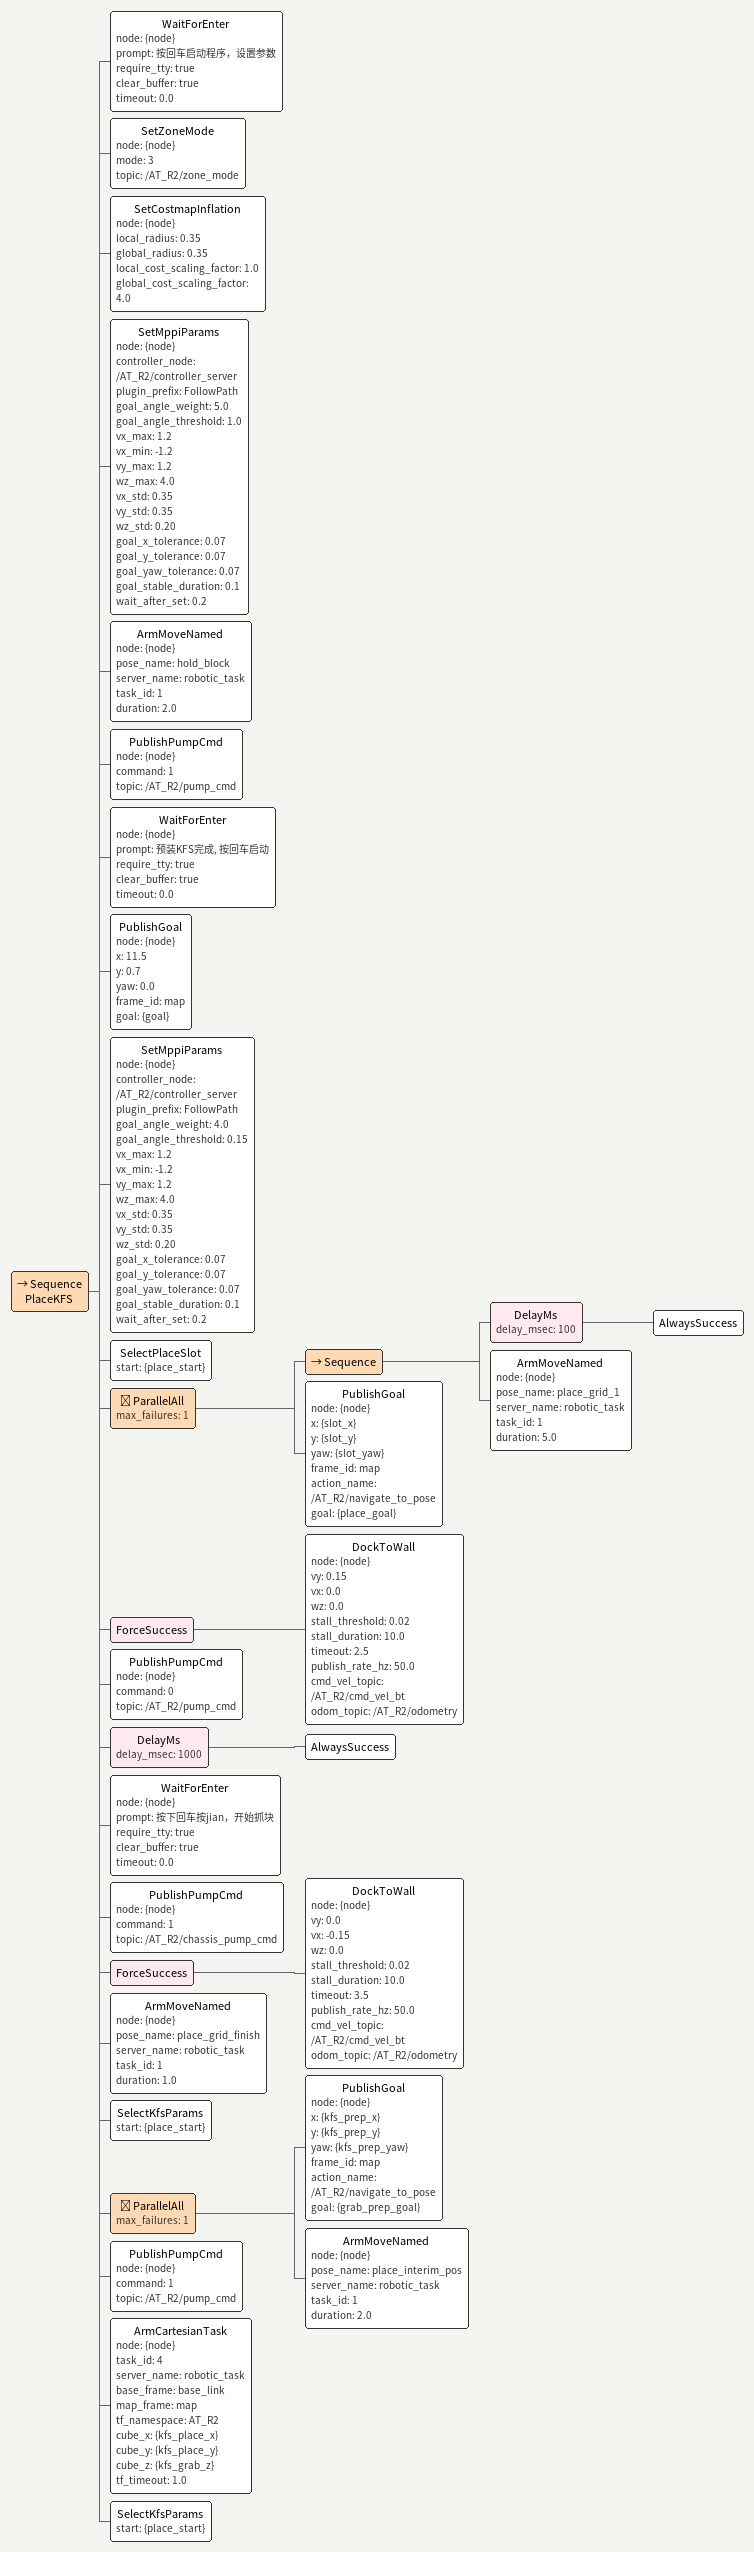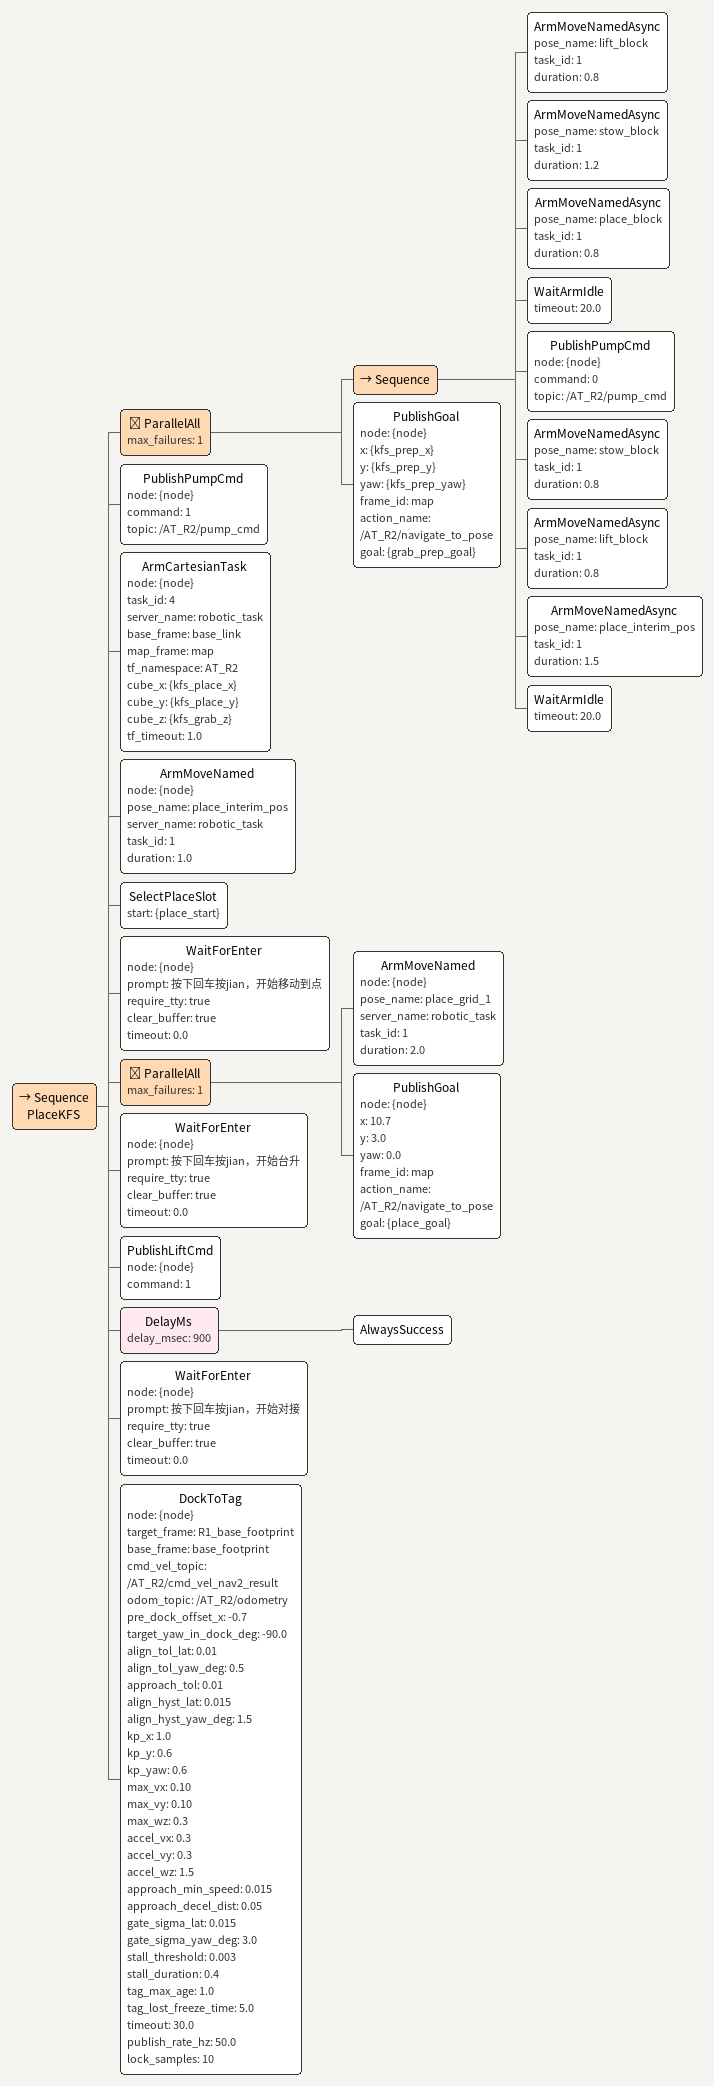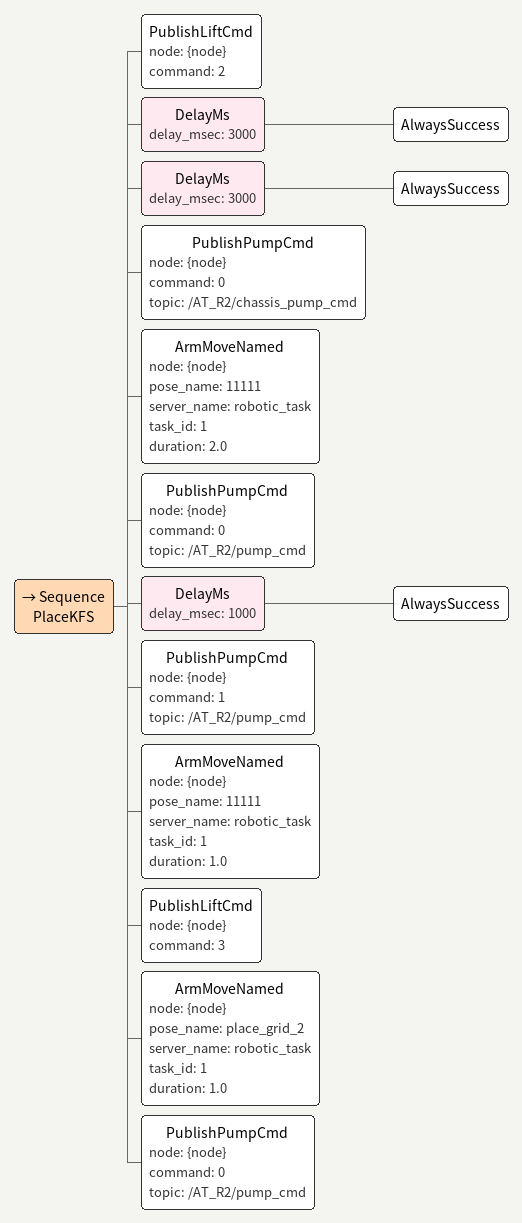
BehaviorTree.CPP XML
<Sequence name="PlaceKFS">
<WaitForEnter node="{node}" prompt="按回车启动程序，设置参数" require_tty="true" clear_buffer="true" timeout="0.0"/>
<SetZoneMode node="{node}" mode="3" topic="/AT_R2/zone_mode"/>

<SetCostmapInflation node="{node}" local_radius="0.35" global_radius="0.35" local_cost_scaling_factor="1.0" global_cost_scaling_factor="4.0"/>

<SetMppiParams node="{node}" controller_node="/AT_R2/controller_server" plugin_prefix="FollowPath" goal_angle_weight="5.0" goal_angle_threshold="1.0                   " vx_max="1.2" vx_min="-1.2" vy_max="1.2" wz_max="4.0" vx_std="0.35" vy_std="0.35" wz_std="0.20" goal_x_tolerance="0.07" goal_y_tolerance="0.07" goal_yaw_tolerance="0.07" goal_stable_duration="0.1" wait_after_set="0.2"/>
  <!-- ===== A 段: 预装 ===== -->
  <ArmMoveNamed node="{node}" pose_name="hold_block" server_name="robotic_task" task_id="1" duration="2.0"/>
  <PublishPumpCmd node="{node}" command="1" topic="/AT_R2/pump_cmd"/>

  <WaitForEnter node="{node}" prompt="预装KFS完成, 按回车启动" require_tty="true" clear_buffer="true" timeout="0.0"/>

  <PublishGoal node="{node}" x="11.5" y="0.7" yaw="0.0" frame_id="map" goal="{goal}"/>
  <SetMppiParams node="{node}" controller_node="/AT_R2/controller_server" plugin_prefix="FollowPath" goal_angle_weight="4.0" goal_angle_threshold="0.15" vx_max="1.2" vx_min="-1.2" vy_max="1.2" wz_max="4.0" vx_std="0.35" vy_std="0.35" wz_std="0.20" goal_x_tolerance="0.07" goal_y_tolerance="0.07" goal_yaw_tolerance="0.07" goal_stable_duration="0.1" wait_after_set="0.2"/>
  <!-- ===== B 段 (第 1 次): 放预装那个 KFS 到 slot_1 ===== -->
  <SelectPlaceSlot start="{place_start}"/>

  <!-- 1+2. 机械臂摆放置姿态 与 导航到预备点 并行 -->
  <ParallelAll max_failures="1">
    <Sequence>
      <DelayMs delay_msec="100">
        <AlwaysSuccess/>
      </DelayMs>
      <ArmMoveNamed node="{node}" pose_name="place_grid_1" server_name="robotic_task" task_id="1" duration="5.0"/>
    </Sequence>
    <PublishGoal node="{node}" x="{slot_x}" y="{slot_y}" yaw="{slot_yaw}" frame_id="map" action_name="/AT_R2/navigate_to_pose" goal="{place_goal}"/>
  </ParallelAll>
  <ForceSuccess>
    <DockToWall node="{node}" vy="0.15" vx="0.0" wz="0.0" stall_threshold="0.02" stall_duration="10.0" timeout="2.5" publish_rate_hz="50.0" cmd_vel_topic="/AT_R2/cmd_vel_bt" odom_topic="/AT_R2/odometry"/>
  </ForceSuccess>

  <!-- 3. 松气泵 放下 KFS -->
  <PublishPumpCmd node="{node}" command="0" topic="/AT_R2/pump_cmd"/>

  <DelayMs delay_msec="1000">
    <AlwaysSuccess/>
  </DelayMs>

  <WaitForEnter node="{node}" prompt="按下回车按jian，开始抓块" require_tty="true" clear_buffer="true" timeout="0.0"/>

  <PublishPumpCmd node="{node}" command="1" topic="/AT_R2/chassis_pump_cmd"/>

  <!-- ===== 抓取阶段: 取 kfs_1 放车上, 取 kfs_2 拿手上 ===== -->
  <ForceSuccess>
    <DockToWall node="{node}" vy="0.0" vx="-0.15" wz="0.0" stall_threshold="0.02" stall_duration="10.0" timeout="3.5" publish_rate_hz="50.0" cmd_vel_topic="/AT_R2/cmd_vel_bt" odom_topic="/AT_R2/odometry"/>
  </ForceSuccess>

  <ArmMoveNamed node="{node}" pose_name="place_grid_finish" server_name="robotic_task" task_id="1" duration="1.0"/>

  <!-- ===== C 段 #1: 取地上 kfs_1 ===== -->
  <SelectKfsParams start="{place_start}"/>

  <ParallelAll max_failures="1">
    <PublishGoal node="{node}" x="{kfs_prep_x}" y="{kfs_prep_y}" yaw="{kfs_prep_yaw}" frame_id="map" action_name="/AT_R2/navigate_to_pose" goal="{grab_prep_goal}"/>
    <ArmMoveNamed node="{node}" pose_name="place_interim_pos" server_name="robotic_task" task_id="1" duration="2.0"/>
  </ParallelAll>

  <PublishPumpCmd node="{node}" command="1" topic="/AT_R2/pump_cmd"/>

  <ArmCartesianTask node="{node}" task_id="4" server_name="robotic_task" base_frame="base_link" map_frame="map" tf_namespace="AT_R2" cube_x="{kfs_place_x}" cube_y="{kfs_place_y}" cube_z="{kfs_grab_z}" tf_timeout="1.0"/>

  <!-- ===== 并行: 放 kfs_1 到车上 + 选 kfs_2 并导航到 kfs_2 预备点 ===== -->
  <SelectKfsParams start="{place_start}"/>

</Sequence>

<Sequence name="PlaceKFS">
<ParallelAll max_failures="1">
    <Sequence>
      <ArmMoveNamedAsync pose_name="lift_block" task_id="1" duration="0.8"/>
      <ArmMoveNamedAsync pose_name="stow_block" task_id="1" duration="1.2"/>
      <ArmMoveNamedAsync pose_name="place_block" task_id="1" duration="0.8"/>
      <WaitArmIdle timeout="20.0"/>
      <PublishPumpCmd node="{node}" command="0" topic="/AT_R2/pump_cmd"/>
      <ArmMoveNamedAsync pose_name="stow_block" task_id="1" duration="0.8"/>
      <ArmMoveNamedAsync pose_name="lift_block" task_id="1" duration="0.8"/>
      <ArmMoveNamedAsync pose_name="place_interim_pos" task_id="1" duration="1.5"/>
      <WaitArmIdle timeout="20.0"/>
    </Sequence>
    <PublishGoal node="{node}" x="{kfs_prep_x}" y="{kfs_prep_y}" yaw="{kfs_prep_yaw}" frame_id="map" action_name="/AT_R2/navigate_to_pose" goal="{grab_prep_goal}"/>
  </ParallelAll>
  <!-- ===== C 段 #2: 取地上 kfs_2 (拿在手上) ===== -->
  <PublishPumpCmd node="{node}" command="1" topic="/AT_R2/pump_cmd"/>

  <ArmCartesianTask node="{node}" task_id="4" server_name="robotic_task" base_frame="base_link" map_frame="map" tf_namespace="AT_R2" cube_x="{kfs_place_x}" cube_y="{kfs_place_y}" cube_z="{kfs_grab_z}" tf_timeout="1.0"/>

  <ArmMoveNamed node="{node}" pose_name="place_interim_pos" server_name="robotic_task" task_id="1" duration="1.0"/>
  <!-- ===== B 段 #2: 放手上 kfs_2 到 priority[1] ===== -->
  <SelectPlaceSlot start="{place_start}"/>

  <WaitForEnter node="{node}" prompt="按下回车按jian，开始移动到点" require_tty="true" clear_buffer="true" timeout="0.0"/>

  <ParallelAll max_failures="1">
    <ArmMoveNamed node="{node}" pose_name="place_grid_1" server_name="robotic_task" task_id="1" duration="2.0"/>
    <PublishGoal node="{node}" x="10.7" y="3.0" yaw="0.0" frame_id="map" action_name="/AT_R2/navigate_to_pose" goal="{place_goal}"/>
  </ParallelAll>
  <WaitForEnter node="{node}" prompt="按下回车按jian，开始台升" require_tty="true" clear_buffer="true" timeout="0.0"/>

  <PublishLiftCmd node="{node}" command="1"/>
  <DelayMs delay_msec="900"><AlwaysSuccess/></DelayMs>

  <WaitForEnter node="{node}" prompt="按下回车按jian，开始对接" require_tty="true" clear_buffer="true" timeout="0.0"/>

  <DockToTag node="{node}" target_frame="R1_base_footprint" base_frame="base_footprint" cmd_vel_topic="/AT_R2/cmd_vel_nav2_result" odom_topic="/AT_R2/odometry" pre_dock_offset_x="-0.7" target_yaw_in_dock_deg="-90.0" align_tol_lat="0.01" align_tol_yaw_deg="0.5" approach_tol="0.01" align_hyst_lat="0.015" align_hyst_yaw_deg="1.5" kp_x="1.0" kp_y="0.6" kp_yaw="0.6" max_vx="0.10" max_vy="0.10" max_wz="0.3" accel_vx="0.3" accel_vy="0.3" accel_wz="1.5" approach_min_speed="0.015" approach_decel_dist="0.05" gate_sigma_lat="0.015" gate_sigma_yaw_deg="3.0" stall_threshold="0.003" stall_duration="0.4" tag_max_age="1.0" tag_lost_freeze_time="5.0" timeout="30.0" publish_rate_hz="50.0" lock_samples="10"/>

</Sequence>

<Sequence name="PlaceKFS">
<!-- lock_samples>0: 起步采 10 帧 tag 取平均, 锁进 odom 系,
            之后全程只用里程计推算对准, 不再读 TF(免疫标签丢失/抖动)。
            设为 0 则维持原来的实时 TF 跟踪模式。 -->

  <PublishLiftCmd node="{node}" command="2"/>
  <DelayMs delay_msec="3000"><AlwaysSuccess/></DelayMs>
  <DelayMs delay_msec="3000"><AlwaysSuccess/></DelayMs>
  <PublishPumpCmd node="{node}" command="0" topic="/AT_R2/chassis_pump_cmd"/>

  <ArmMoveNamed node="{node}" pose_name="11111" server_name="robotic_task" task_id="1" duration="2.0"/>

  <PublishPumpCmd node="{node}" command="0" topic="/AT_R2/pump_cmd"/>
  <DelayMs delay_msec="1000">
    <AlwaysSuccess/>
  </DelayMs>
  <!-- 退出 slot, 准备放车上的 kfs_1 -->
  <PublishPumpCmd node="{node}" command="1" topic="/AT_R2/pump_cmd"/>

  <ArmMoveNamed node="{node}" pose_name="11111" server_name="robotic_task" task_id="1" duration="1.0"/>

  <PublishLiftCmd node="{node}" command="3"/>

  <ArmMoveNamed node="{node}" pose_name="place_grid_2" server_name="robotic_task" task_id="1" duration="1.0"/>

  <PublishPumpCmd node="{node}" command="0" topic="/AT_R2/pump_cmd"/>

</Sequence>
